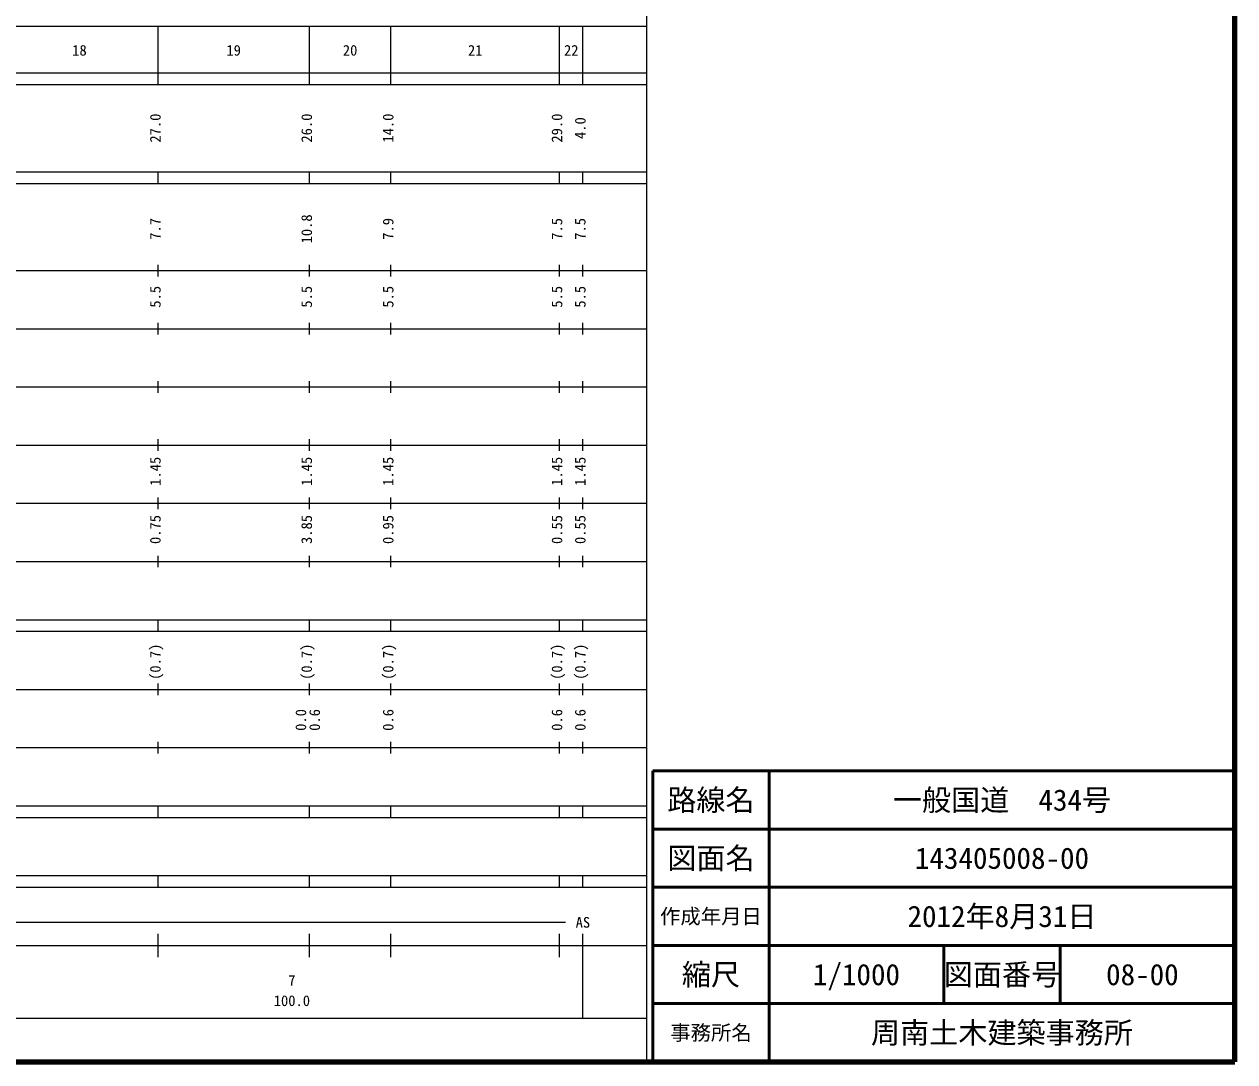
# Model space of a CAD drawing. Units: millimetres on the paper, enlarged 1000 times. Extents: x 40000 to 680000, y 20000 to 380000.
# Drawn here: x 472010 to 680000, y 20000 to 198357 of the extents above; entities that cross this region are included whole.
import ezdxf
from ezdxf.enums import TextEntityAlignment as Align

# ---------------------------------------------------------------- set-up
doc = ezdxf.new("R2010")
doc.units = ezdxf.units.MM
doc.header["$LTSCALE"] = 1000
for name, color, linetype, lineweight in [('M-TTL', 2, 'Continuous', 140), ('M-TTL-BAND', 7, 'Continuous', 25), ('M-TTL-FRAM', 2, 'Continuous', 50), ('M-TTL-LINE', 7, 'Continuous', 50)]:
    doc.layers.add(name, color=color, linetype=linetype, lineweight=lineweight)
doc.layers.add('M-TTL-TXT', color=7, linetype='Continuous')
doc.styles.add('ＭＳ ゴシック', font='')
doc.styles.get('ＭＳ ゴシック').set_extended_font_data('MS Gothic')

msp = doc.modelspace()

# ---------------------------------------------------------------- linework, layer by layer
at = {"layer": 'M-TTL'}
for p, q in [((680000, 20000), (680000, 380000)), ((40000, 20000), (680000, 20000))]:
    msp.add_line(p, q, dxfattribs=at)
at = {"layer": 'M-TTL-BAND'}
for p, q in [((579000, 20000), (579000, 370000)), ((68000, 198000), (579000, 198000)), ((495000, 188000), (495000, 198000)), ((521000, 188000), (521000, 198000)), ((535000, 188000), (535000, 198000)), ((564000, 188000), (564000, 198000)), ((568000, 188000), (568000, 198000)), ((40000, 190000), (579000, 190000)), ((40000, 188000), (579000, 188000)), ((40000, 173000), (579000, 173000)), ((495000, 171000), (495000, 173000)), ((521000, 171000), (521000, 173000)), ((535000, 171000), (535000, 173000)), ((564000, 171000), (564000, 173000)), ((568000, 171000), (568000, 173000)), ((40000, 171000), (579000, 171000)), ((40000, 156000), (579000, 156000)), ((495000, 155000), (495000, 157000)), ((521000, 155000), (521000, 157000)), ((535000, 155000), (535000, 157000)), ((564000, 155000), (564000, 157000)), ((568000, 155000), (568000, 157000)), ((46000, 146000), (579000, 146000)), ((495000, 145000), (495000, 147000)), ((521000, 145000), (521000, 147000)), ((535000, 145000), (535000, 147000)), ((564000, 145000), (564000, 147000)), ((568000, 145000), (568000, 147000)), ((52000, 136000), (579000, 136000)), ((495000, 135000), (495000, 137000)), ((521000, 135000), (521000, 137000)), ((535000, 135000), (535000, 137000)), ((564000, 135000), (564000, 137000)), ((568000, 135000), (568000, 137000)), ((495000, 125000), (495000, 127000)), ((521000, 125000), (521000, 127000)), ((535000, 125000), (535000, 127000)), ((564000, 125000), (564000, 127000)), ((568000, 125000), (568000, 127000)), ((46000, 126000), (579000, 126000)), ((495000, 115000), (495000, 117000)), ((521000, 115000), (521000, 117000)), ((535000, 115000), (535000, 117000)), ((564000, 115000), (564000, 117000)), ((568000, 115000), (568000, 117000)), ((52000, 116000), (579000, 116000)), ((495000, 105000), (495000, 107000)), ((521000, 105000), (521000, 107000)), ((535000, 105000), (535000, 107000)), ((564000, 105000), (564000, 107000)), ((568000, 105000), (568000, 107000)), ((46000, 106000), (579000, 106000)), ((40000, 96000), (579000, 96000)), ((495000, 94000), (495000, 96000)), ((521000, 94000), (521000, 96000)), ((535000, 94000), (535000, 96000)), ((564000, 94000), (564000, 96000)), ((568000, 94000), (568000, 96000)), ((40000, 94000), (579000, 94000)), ((49000, 84000), (579000, 84000)), ((495000, 83000), (495000, 85000)), ((521000, 83000), (521000, 85000)), ((535000, 83000), (535000, 85000)), ((564000, 83000), (564000, 85000)), ((568000, 83000), (568000, 85000)), ((495000, 73000), (495000, 75000)), ((521000, 73000), (521000, 75000)), ((535000, 73000), (535000, 75000)), ((564000, 73000), (564000, 75000)), ((568000, 73000), (568000, 75000)), ((40000, 74000), (579000, 74000)), ((40000, 64000), (579000, 64000)), ((495000, 62000), (495000, 64000)), ((521000, 62000), (521000, 64000)), ((535000, 62000), (535000, 64000)), ((564000, 62000), (564000, 64000)), ((568000, 62000), (568000, 64000)), ((40000, 62000), (579000, 62000)), ((40000, 52000), (579000, 52000)), ((495000, 50000), (495000, 52000)), ((521000, 50000), (521000, 52000)), ((535000, 50000), (535000, 52000)), ((564000, 50000), (564000, 52000)), ((568000, 50000), (568000, 52000)), ((40000, 50000), (579000, 50000)), ((349400, 44000), (565000, 44000)), ((495000, 38000), (495000, 42000)), ((521000, 38000), (521000, 42000)), ((535000, 38000), (535000, 42000)), ((564000, 38000), (564000, 42000)), ((568000, 27500), (568000, 42000)), ((40000, 40000), (579000, 40000)), ((68000, 27500), (579000, 27500))]:
    msp.add_line(p, q, dxfattribs=at)
at = {"layer": 'M-TTL-FRAM'}
for p, q in [((680000, 70000), (580000, 70000)), ((580000, 70000), (580000, 20000))]:
    msp.add_line(p, q, dxfattribs=at)
at = {"layer": 'M-TTL-LINE'}
for p, q in [((600000, 70000), (600000, 20000)), ((680000, 60000), (580000, 60000)), ((680000, 50000), (580000, 50000)), ((680000, 40000), (580000, 40000)), ((630000, 40000), (630000, 30000)), ((650000, 40000), (650000, 30000)), ((680000, 30000), (580000, 30000))]:
    msp.add_line(p, q, dxfattribs=at)

# ---------------------------------------------------------------- texts
at = {"layer": 'M-TTL-BAND', "style": 'ＭＳ ゴシック'}
for s, p in [('18', (481500, 192405)), ('19', (508000, 192405)), ('20', (528000, 192405)), ('21', (549500, 192405)), ('22', (566000, 192405)), ('AS', (568000, 42500)), ('7', (518000, 32523)), ('100.0', (518000, 29033))]:
    msp.add_text(s, height=1833, dxfattribs=at).set_placement(p, align=Align.BOTTOM_CENTER)
for s, p in [('27.0', (496000, 180500)), ('26.0', (522000, 180500)), ('14.0', (536000, 180500)), ('29.0', (565000, 180500)), ('4.0', (569000, 180500)), ('7.7', (496000, 163174)), ('10.8', (522000, 163174)), ('7.9', (536000, 163174)), ('7.5', (565000, 163174)), ('7.5', (569000, 163174)), ('5.5', (496000, 151500)), ('5.5', (522000, 151500)), ('5.5', (536000, 151500)), ('5.5', (565000, 151500)), ('5.5', (569000, 151500)), ('1.45', (496000, 121500)), ('1.45', (522000, 121500)), ('1.45', (536000, 121500)), ('1.45', (565000, 121500)), ('1.45', (569000, 121500)), ('0.75', (496000, 111500)), ('3.85', (522000, 111500)), ('0.95', (536000, 111500)), ('0.55', (565000, 111500)), ('0.55', (569000, 111500)), ('(0.7)', (496000, 88764)), ('(0.7)', (522000, 88764)), ('(0.7)', (536000, 88764)), ('(0.7)', (565000, 88764)), ('(0.7)', (569000, 88764)), ('0.0', (521000, 78764)), ('0.6', (523370, 78764)), ('0.6', (536000, 78764)), ('0.6', (565000, 78764)), ('0.6', (569000, 78764))]:
    msp.add_text(s, height=1833, rotation=90, dxfattribs=at).set_placement(p, align=Align.BOTTOM_CENTER)
at = {"layer": 'M-TTL-TXT', "style": 'ＭＳ ゴシック'}
for s, height, p in [('路線名', 3666, (590000, 65000)), ('路線名', 3666, (590000, 65000)), ('一般国道\u3000434号', 3666, (640000, 65000)), ('図面名', 3666, (590000, 55000)), ('図面名', 3666, (590000, 55000)), ('143405008-00', 3666, (640000, 55000)), ('作成年月日', 2566, (590000, 45000)), ('作成年月日', 2566, (590000, 45000)), ('2012年8月31日', 3666, (640000, 45000)), ('縮尺', 3666, (590000, 35000)), ('縮尺', 3666, (590000, 35000)), ('1/1000', 3666, (615000, 35000)), ('図面番号', 3666, (640000, 35000)), ('図面番号', 3666, (640000, 35000)), ('08-00', 3666, (664125, 35000)), ('周南土木建築事務所', 3666, (640000, 25000)), ('事務所名', 2566, (590000, 25000)), ('事務所名', 2566, (590000, 25000))]:
    msp.add_text(s, height=height, dxfattribs=at).set_placement(p, align=Align.MIDDLE_CENTER)

doc.saveas('drawing.dxf')
